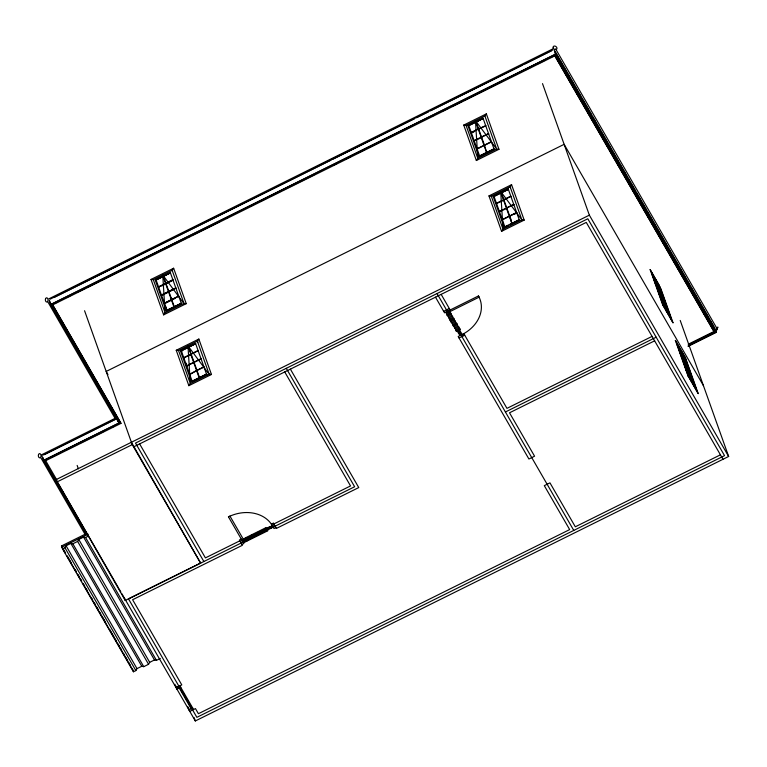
<?xml version="1.0" encoding="UTF-8"?>
<svg xmlns="http://www.w3.org/2000/svg" width="767" height="767" viewBox="0 0 767 767"><rect width="100%" height="100%" fill="white"/><g stroke="black" fill="none" stroke-linecap="round" stroke-linejoin="round"><path stroke-width="1.15" d="M717.231 328.669C719.475 322.917 714.863 334.489 717.097 328.736L555.615 48.848M160.303 658.469L156.468 660.368L154.483 659.965L149.699 662.333L148.558 664.289L143.765 666.667L141.78 666.264L136.996 668.632L135.855 670.588L133.458 671.777L62.53 548.904L64.927 547.715L66.067 545.759L70.852 543.391L72.836 543.793L77.62 541.416L78.771 539.46L83.555 537.092L85.54 537.494L88.416 536.066M151.022 279.447L153.323 279.696L172.172 270.348L173.639 268.229L186.247 303.646L163.63 314.863L151.022 279.447L173.639 268.229M163.63 314.863L165.097 312.744L183.946 303.396L186.247 303.646M198.854 339.062L197.387 341.171L178.548 350.519L176.237 350.27L188.855 385.686L211.462 374.469L198.854 339.062L176.237 350.27M188.855 385.686L190.312 383.567L209.161 374.229L211.462 374.469M463.738 125.088L466.048 125.337L484.888 115.99L486.355 113.871L498.962 149.287L476.345 160.504L463.738 125.088L486.355 113.871M476.345 160.504L477.812 158.385L496.661 149.038L498.962 149.287M511.57 184.694L510.113 186.812L491.263 196.16L488.962 195.911L501.57 231.327L524.187 220.11L511.57 184.694L488.962 195.911M501.57 231.327L503.037 229.208L521.876 219.861L524.187 220.11M48.839 298.852L552.882 48.877M49.932 299.264L552.854 49.855M54.649 297.222L330.932 160.207M333.079 159.143L414.496 118.77M416.634 117.706L428.417 111.867M430.565 110.803L522.691 65.109M524.839 64.054L551.617 50.766M86.403 534.609L43.527 460.334L118.914 422.953L50.545 304.518L555.605 54.045L554.263 50.267M86.393 533.918L43.968 460.421L119.345 423.039L50.986 304.604L555.442 54.428L555.183 53.719M55.665 302.869L57.803 301.805M66.365 297.558L71.715 294.912M77.064 292.256L85.626 288.008M87.764 286.944L99.537 281.115M101.675 280.051L126.287 267.846M153.036 254.577L155.174 253.522M163.735 249.275L172.297 245.028M174.435 243.964L186.199 238.134M188.346 237.07L190.484 236.006M191.549 235.479L220.474 221.136M225.824 218.48L227.972 217.416M250.464 206.265L252.602 205.201M261.173 200.944L266.532 198.289M271.882 195.633L280.454 191.386M282.601 190.321L314.729 174.387M334.009 164.828L336.147 163.764M344.719 159.517L350.078 156.861M358.64 152.614L363.999 149.958M369.358 147.302L377.92 143.045M380.068 141.991L408.984 127.648M431.476 116.488L433.623 115.424M442.185 111.177L447.545 108.521M452.904 105.865L461.466 101.618M463.613 100.554L502.174 81.436M515.021 75.061L517.169 73.996M525.731 69.749L531.09 67.093M536.449 64.438L545.011 60.181M550.37 57.525L554.656 55.406L713.425 330.443M45.608 460.746L120.994 423.365L52.626 304.93L554.819 55.876L554.656 55.406M166.266 310.894L155.231 280.022L170.408 272.726L157.34 279.207M170.437 272.956L156.123 280.06L166.88 310.28L181.338 303.416L167.264 310.395M467.947 125.663L483.133 118.367L467.947 125.663L478.982 156.535M483.162 118.597L468.838 125.702L479.596 155.922L493.919 148.817M163.266 276.906L165.49 283.349L158.52 286.8L158.779 287.337M165.873 283.157L172.843 279.706L173.093 280.233L166.123 283.694L163.639 276.714M158.606 287.04L165.749 283.876L161.76 285.851M172.93 279.936L165.95 283.397L169.037 291.872L174.013 289.399M475.981 122.538L478.215 128.99L471.235 132.442L471.494 132.979L474.485 131.493M478.838 129.335L478.589 128.798L485.732 125.635M471.322 132.681L478.292 129.22L481.293 137.456M168.404 291.527L161.434 294.979L161.684 295.516L168.654 292.054L165.576 283.579M168.778 291.335L175.748 287.874L176.007 288.411M161.511 295.218L168.491 291.757L171.559 300.204L164.589 303.655L164.33 303.128L171.3 299.667M175.835 288.114L168.865 291.575L171.856 299.772L171.146 297.797M481.12 137.159L474.15 140.62L474.409 141.157M481.753 137.504L481.503 136.977L488.474 133.516L488.723 134.052M474.236 140.86L481.379 137.696M488.56 133.755L481.58 137.216L484.658 145.653M171.683 299.485L178.653 296.024L178.912 296.551M164.416 303.358L171.386 299.907L174.023 307.116M174.397 306.934L171.76 299.715L178.74 296.263M174.924 298.536L171.76 299.715M481.206 137.398L484.025 145.308L477.045 148.769L477.304 149.297M484.399 145.116L491.369 141.665L491.628 142.192M477.132 148.999L484.102 145.548L486.738 152.758L484.485 145.356L491.455 141.895M166.161 310.712L181.233 303.243M478.876 156.353L494.053 149.057L479.989 156.037M195.527 343.376L206.563 374.238L191.482 381.717L180.446 350.845L195.633 343.549M181.558 350.529L194.626 344.047M192.095 381.103L181.338 350.893L195.662 343.789M493.171 196.486L508.348 189.19L493.171 196.486L504.197 227.358M508.377 189.43L494.053 196.525L504.82 226.744M191.347 354.517L188.692 347.24L190.715 354.172L183.735 357.633L183.994 358.16M191.088 353.98L198.059 350.529L198.317 351.056M183.821 357.863L190.964 354.699M198.145 350.759L191.175 354.22L194.166 362.455M501.196 193.37L503.43 199.813L496.46 203.265L496.709 203.801M504.063 200.158L503.804 199.621L510.784 196.17L511.033 196.697M496.537 203.504L503.689 200.34M510.86 196.4L503.89 199.861L506.977 208.336M190.791 354.412L193.62 362.35L186.649 365.801L186.908 366.338M194.003 362.158L200.973 358.707L201.232 359.234M186.736 366.041L193.706 362.58L196.774 371.027M197.157 370.835L194.08 362.398L201.059 358.937M503.516 200.043L506.345 207.991L499.365 211.443L499.624 211.98M506.719 207.799L513.689 204.338L513.948 204.875M499.451 211.682L506.594 208.519M513.775 204.578L506.805 208.039L509.787 216.246M196.525 370.49L189.717 374.248M196.898 370.308L203.869 366.847L204.127 367.383M203.955 367.086L196.985 370.538L199.621 377.757M506.421 208.221L509.24 216.131L502.27 219.592L502.529 220.119M509.624 215.949L516.594 212.488L516.843 213.015L513.861 214.501M502.356 219.822L509.326 216.371L511.963 223.581L509.7 216.179L516.68 212.727M41.811 454.678L115.069 418.351L117.447 418.216M42.914 455.09L117.226 418.226M191.376 381.544L206.457 374.066M44.409 454.649L116.603 418.84M504.101 227.176L519.173 219.707L519.652 220.532M505.204 226.859L508.224 225.364M510.228 224.367L519.278 219.88L508.243 189.008M51.811 457.122L60.305 452.904M65.617 450.277L77.294 444.477M79.413 443.431L103.833 431.313M112.327 427.104L114.456 426.049M131.406 442.271L200.609 563.064L125.232 600.446L56.02 479.653L589.353 215.153L542.518 83.622M56.863 482.012L132.25 444.63L84.571 310.731M133.659 446.864L586.266 222.401L722.993 459.27M443.662 311.306L449.318 308.507M447.429 309.446L448.963 312.102L479.116 297.155L478.435 295.966L444.515 312.792L435.493 297.174M447.784 314.671L446.94 315.093L445.943 312.274L449.635 310.961L449.884 312.495L450.891 313.137L450.047 313.55M448.014 315.084L447.171 315.505L449.155 317.835L448.657 318.075L449.893 319.12L449.404 319.369L449.913 320.251L450.756 319.829M450.277 313.962L451.13 313.54L452.118 316.359L452.616 316.119L452.866 317.653L453.872 318.286L453.019 318.708M450.996 320.232L450.143 320.654L451.389 321.699L450.891 321.948L451.399 322.83L451.897 322.581L452.885 325.409L453.738 324.987M453.259 319.11L454.102 318.698L454.352 320.232L455.358 320.865L454.86 321.114L456.844 323.444L456.001 323.866M453.968 325.39L453.124 325.812L455.109 328.142L454.61 328.391L455.617 329.033L455.866 330.567L456.71 330.146M456.231 324.268L457.084 323.847L458.072 326.675L458.57 326.426L459.078 327.308L458.58 327.557L459.826 328.602L458.973 329.024M456.95 330.548L456.097 330.97L456.423 331.526L458.024 330.73L459.711 333.655L458.954 334.028L446.298 312.102M459.203 329.427L460.056 329.005L460.373 329.561L458.771 330.356L460.459 333.281L461.216 332.907L448.561 310.98M459.04 337.959L464.697 335.15M62.53 548.904L61.475 545.951L86.604 533.487M88.071 534.148L61.897 547.13L65.473 553.333M656.955 284.557L656.13 281L658.153 287.932M654.999 282.448L661.576 293.934M658.997 286.455L669.927 317.145M658.335 287.337L659.467 286.772L652.381 274.5L663.311 305.189L670.147 317.03L659.467 286.772M658.239 288.162L658.7 288.037L661.068 296.1M658.412 288.459L661.24 296.398M657.904 290.626L664.481 302.112M661.154 296.34L663.963 304.25M661.327 296.637L667.3 310.021M660.809 298.775L664.347 304.058M660.886 299.005L664.433 304.298L666.513 311.402M241.96 544.445L243.848 543.506L228.461 516.862L229.966 516.114L243.647 539.795L240.253 541.483M665.459 308.439L664.433 304.298M663.311 305.189L673.004 322.773L660.79 288.469M664.222 304.777L667.386 310.261M666.686 311.699L664.596 304.595M241.279 539.067L239.4 539.997L242.391 545.279L132.605 599.727L181.779 684.902L176.122 687.702L174.914 684.317M239.831 540.831L205.422 557.897L139.623 443.901M652.065 336.397L506.958 408.36L463.843 333.674L458.187 336.473L528.914 459.002L534.57 456.202L509.518 412.799L654.625 340.836M245.363 538.396L245.871 538.146M251.921 535.145L252.439 534.887M258.489 531.886L258.997 531.636M265.046 528.636L265.564 528.377M242.238 540.304L270.157 526.459L270.492 527.054L266.772 528.894L266.044 527.638L265.344 527.993L265.727 528.655M274.174 524.657L272.285 525.596A33.786 27.19 -19.6 0 0 228.461 516.862M270.329 526.756L272.189 525.836L272.87 527.015L271.01 527.945M242.755 541.195L272.525 526.43M505.405 411.984L656.178 337.212M246.706 540.735L247.223 540.476M253.273 537.475L253.781 537.226M259.831 534.225L260.349 533.966M266.398 530.965L266.906 530.716M677.376 345.438L684.682 357.595L695.448 387.814L688.536 376.012L677.606 345.323M688.267 344.249L714.019 331.478L714.182 331.948L688.43 344.719M687.922 346.118L715.832 332.274L555.442 54.428M688.45 346.157L716.273 332.36L714.585 327.643L555.107 51.37M680.971 352.015L683.378 358.755M681.144 352.312L683.924 358.86L683.464 358.985M680.214 353.28L686.791 364.766M684.212 357.278L695.372 387.853M685.228 363.951L684.011 359.1L686.839 367.038L686.369 367.163M683.129 361.449L689.706 372.944M686.283 366.933L683.838 358.803M686.542 367.46L692.524 380.844M686.024 369.598L689.562 374.89L686.638 370.749M686.11 369.838L689.648 375.121L691.738 382.234M688.536 376.012L698.219 393.596L685.612 358.189L675.363 340.423L687.97 375.83L698.219 393.596M689.447 375.609L692.601 381.084M176.036 687.472L179.804 685.602M176.889 688.948L180.657 687.079M180.744 687.318L176.976 689.188L175.768 685.803M192.709 708.037L188.941 709.906L187.733 706.522M720.434 454.831L575.317 526.795L549.949 482.846L544.302 485.645L569.67 529.594L198.413 713.713L195.451 708.583L189.794 711.393L188.586 708.008M124.264 597.876L195.317 720.961L728.65 456.47L680.214 320.443M673.004 322.773L662.746 305.007L650.138 269.591L660.176 287.213M662.746 305.007L663.187 305.304L655.689 279.658L671.729 320.107L659.956 287.059M675.363 340.423L685.612 358.189M687.97 375.83L688.402 376.137L680.904 350.481L696.954 390.94L685.18 357.882M184.454 304.288L162.748 275.017L165.097 312.744L153.323 279.696M209.669 375.111L187.973 345.85L190.312 383.567L178.548 350.519M554.953 51.773L580.648 96.287M581.846 98.358L591.405 114.916M592.603 116.987L626.716 176.094M627.914 178.165L635.105 190.619M636.303 192.69L645.881 209.295M647.08 211.366L689.6 285.017M690.789 287.098L708.756 318.219M709.954 320.29L713.55 326.512M555.605 54.045L716.273 332.36M714.384 329.494L715.659 331.804M554.819 55.876L714.182 331.948M650.138 269.591L659.256 285.382M652.161 274.605L657.29 283.493M655.756 281.192L658.7 288.037M659.994 291.201L661.049 293.023M662.899 299.379L663.954 301.201M662.995 302.658L664.049 304.489M670.224 316.992L663.733 305.745L652.966 275.526M703.435 385.638L564.128 144.33L106.182 371.439L107.965 374.536M683.627 359.282L684.682 361.113M589.353 215.153L728.65 456.47M485.818 125.874L478.675 129.038L481.503 136.977M476.355 122.356L478.589 128.798M478.215 128.99L478.464 129.518M510.621 187.704L510.113 186.812L521.876 219.861L500.688 191.482L503.037 229.208L491.263 196.16M484.025 145.308L484.274 145.835M501.58 193.179L503.804 199.621M509.24 216.131L509.499 216.668M441.15 294.365L450.171 309.983M462.808 336.09L461.955 334.613A33.786 27.19 -19.6 0 0 478.435 295.966M460.842 333.089L461.686 334.556L460.171 335.304L459.328 333.837M437.046 293.55L573.774 530.419M290.386 369.138L358.755 487.572L276.321 528.453L273.752 524.014L350.538 485.933L284.73 371.937M286.273 368.313L354.642 486.748L128.501 598.902L196.87 717.337L724.537 455.646L587.81 218.777L135.51 443.086L203.878 561.521M197.905 342.063L197.387 341.171L209.161 374.229M206.419 374.008L206.937 374.89M193.62 362.35L193.878 362.877M199.238 377.949L196.611 370.729L189.804 374.488M181.338 350.893L181.856 351.775M271.182 528.233L270.837 527.648L267.117 529.489L267.846 530.745L267.137 531.1L266.753 530.438M265.209 528.914L264.826 528.242L258.776 531.243L259.16 531.914M266.235 530.687L266.619 531.358L260.569 534.359L260.186 533.688M258.642 532.164L258.258 531.502L252.209 534.503L252.602 535.165M259.668 533.947L260.061 534.609L254.011 537.609L253.628 536.948M252.084 535.424L251.701 534.752L245.651 537.753L246.034 538.424M253.11 537.197L253.493 537.868L247.444 540.869L247.06 540.198M245.517 538.674L245.133 538.012L242.075 540.026L244.165 542.49L246.926 541.118L246.543 540.457M132.25 444.63L200.609 563.064M51.322 304.921L60.919 321.641M61.427 322.428L63.297 325.754M64.399 327.586L66.269 330.903M66.777 331.699L68.646 335.026M69.749 336.847L95.405 381.372M95.913 382.167L100.755 390.643M101.263 391.429L103.133 394.756M104.235 396.587L118.588 421.534M47.89 301.968L115.069 418.351M179.89 685.832L193.562 709.523M179.996 687.692L191.961 708.411M179.238 688.066L191.204 708.785M45.445 460.277L56.816 479.979M56.02 479.653L57.803 482.74M58.992 484.802L63.958 493.402M64.342 494.073L80.995 522.902M81.273 523.401L113.094 578.519M113.516 579.258L118.444 587.79M118.895 588.567L120.822 591.903M121.876 593.735L123.794 597.052M43.719 459.711L48.58 468.234M49.088 469.03L72.481 509.633M73.594 511.474L80.842 524.129M81.36 524.925L83.239 528.271M84.351 530.102L86.22 533.448M40.881 457.803L85.674 535.404M85.54 537.494L156.468 660.368M83.555 537.092L154.483 659.965M78.771 539.46L149.699 662.333M77.62 541.416L148.558 664.289M72.836 543.793L143.765 666.667M70.852 543.391L141.78 666.264M66.067 545.759L136.996 668.632M64.927 547.715L135.855 670.588M61.475 545.951L65.655 553.18M67.438 556.276L71.015 562.47M75.185 569.699L76.384 571.77M78.167 574.866L79.356 576.928M80.554 578.999L81.743 581.06M83.536 584.157L84.725 586.218M85.914 588.289L87.112 590.35M91.283 597.579L92.471 599.65M94.264 602.747L95.453 604.808M96.642 606.87L98.435 609.976M99.624 612.037L100.822 614.099M102.011 616.169L105.587 622.363M109.758 629.592L113.928 636.821M115.127 638.882L116.316 640.953M118.108 644.05L119.297 646.111M120.486 648.173L121.685 650.243M123.468 653.34L124.657 655.402M125.855 657.472L127.638 660.569M128.837 662.63L130.026 664.701M66.671 555.394L76.201 571.914M77.4 573.984L81.57 581.204M82.759 583.275L132.825 670.013M714.48 328.497L715.496 331.334M660.943 291.93L662.122 295.218M685.382 360.567L686.168 362.753M690.07 373.721L690.846 375.907M693.195 382.484L694.365 385.772M689.821 375.418L692.285 382.34M686.753 366.981L689.562 374.89M660.003 293.128L660.713 295.113M687.778 371.123L689.188 375.073M678.191 346.348L688.948 376.568M651.413 272.256L663.187 305.304M676.638 343.079L688.402 376.137M484.888 115.99L496.661 149.038L475.463 120.659L477.812 158.385L466.048 125.337M483.028 118.185L494.053 149.057M510.228 217.464L510.927 219.448M172.172 270.348L183.946 303.396M170.303 272.544L181.338 303.416M165.797 306.695L166.592 308.928M185.835 362.973L186.63 365.207M120.994 423.365L52.453 304.461L52.626 304.93M117.562 419.175L118.914 422.953M49.634 300.827L50.986 304.604M49.203 300.741L50.545 304.518M194.118 717.586L195.317 720.961M77.151 465.425L78.349 468.8M124.388 598.087L125.232 600.446M132.413 668.824L133.458 671.777M42.962 457.592L43.968 460.421M41.849 455.617L43.527 460.334M273.32 523.18L271.432 524.11L274.001 528.549L275.88 527.619L273.32 523.18M553.189 47.899A2.109 1.572 36.3 0 0 556.478 49.318A2.109 1.572 36.3 0 0 555.413 46.241A2.109 1.572 36.3 0 0 553.189 47.899M45.579 298.67A2.109 1.333 86.9 0 0 46.634 302.006A2.109 1.333 86.9 0 0 47.89 299.053A2.109 1.333 86.9 0 0 45.579 298.67M38.561 454.495A2.109 1.333 86.9 0 0 39.616 457.832A2.109 1.333 86.9 0 0 40.881 454.869A2.109 1.333 86.9 0 0 38.561 454.495"/></g></svg>
